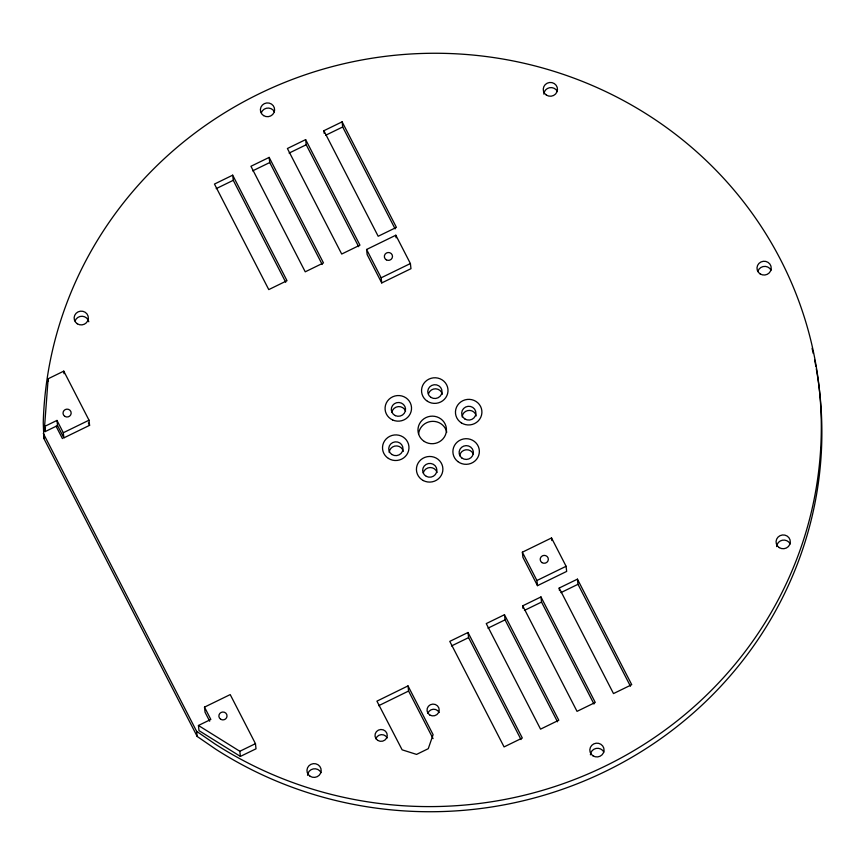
<?xml version="1.0" encoding="UTF-8"?>
<svg xmlns="http://www.w3.org/2000/svg" width="865" height="865" viewBox="0 0 865 865"><rect width="100%" height="100%" fill="white"/><g stroke="black" fill="none" stroke-linecap="round" stroke-linejoin="round"><path stroke-width="1.3" d="M44.569 426.467L48.148 378.762L63.772 371.139L89.019 420.206L89.582 425.342L63.869 437.874L57.533 425.569L56.971 420.422L44.569 426.467L45.142 431.603L57.533 425.569M45.142 431.603L45.434 427.624M408.01 685.902L376.924 701.158L402.128 749.825L416.573 754.41L428.262 748.69L433.106 734.677L408.01 685.902L408.583 691.038L433.062 738.624M378.686 705.699L408.583 691.038M232.696 175.173L214.466 184.061L268.766 289.602L287.007 280.703L232.696 175.173L233.269 180.309L285.72 282.25M269.166 157.398L250.937 166.285L305.237 271.815L323.478 262.928L269.166 157.398L269.739 162.534L322.191 264.474M305.648 139.611L287.407 148.51L341.707 254.04L359.948 245.152L305.648 139.611L306.21 144.758L358.661 246.687M323.878 130.723L342.118 121.835L396.419 227.376L378.178 236.264L323.878 130.723L324.159 133.297M216.174 188.646L233.269 180.309M252.645 170.87L269.739 162.534M289.115 153.083L306.21 144.758M325.586 135.308L342.681 126.971L342.118 121.835M366.587 249.477L395.824 235.226L410.399 263.544L410.972 268.68L381.725 282.931L367.16 254.613L366.587 249.477L381.162 277.795L381.725 282.931M63.869 437.874L63.307 432.738L89.019 420.206M381.162 277.795L410.399 263.544M204.497 707.127L230.209 694.595L255.456 743.662L256.018 748.798L240.394 756.41L198.993 730.622L198.431 725.486L210.833 719.442L204.497 707.127L205.059 712.263L209.676 721.226M522.352 552.194L551.524 537.965L566.099 566.283L566.662 571.419L537.489 585.648L522.914 557.33L522.352 552.194L536.916 580.512L537.489 585.648M536.916 580.512L566.099 566.283M468.019 632.488L449.778 641.376L504.079 746.917L522.319 738.029L468.019 632.488L468.581 637.624L521.033 739.564M504.49 614.712L486.249 623.6L540.549 729.141L558.79 720.242L504.49 614.712L505.052 619.848L557.503 721.788M522.72 605.824L540.96 596.937L595.261 702.466L577.031 711.354L522.72 605.824L523.001 608.387M559.19 588.049L577.431 579.15L631.731 684.691L613.501 693.579L559.19 588.049L559.482 590.611M451.487 645.96L468.581 637.624M487.957 628.185L505.052 619.848M524.428 610.409L541.522 602.072L540.96 596.937M560.898 592.622L577.993 584.297L577.431 579.15M198.431 725.486L239.821 751.274L255.456 743.662M43.304 433.365L196.625 731.336L215.169 744.073A389.25 376.513 -6.3 0 0 790.102 575.225A389.25 376.513 -6.3 0 0 515.14 61.339A389.25 376.513 -6.3 0 0 43.25 422.78L43.877 438.501L197.198 736.472L215.742 749.209A389.25 376.513 -6.3 0 0 644.101 749.847A389.25 376.513 -6.3 0 0 816.322 368.944M342.681 126.971L395.132 228.911M577.993 584.297L630.444 686.226M541.522 602.072L593.974 704.013M88.36 422.953L89.582 425.342M56.971 420.422L63.307 432.738M56.084 426.272L62.421 438.587M551.524 537.965L551.805 540.538M395.824 235.226L396.116 237.799M239.821 751.274L240.394 756.41M196.625 731.336L197.198 736.472M63.772 371.139L64.053 373.712M48.148 378.762L48.429 381.324M43.856 435.852L43.877 438.501M75.05 321.012A7.125 6.898 -6.3 0 1 88.792 321.758M307.529 775.267A7.125 6.898 -6.3 0 1 321.012 772.542M590.395 754.81A7.125 6.898 -6.3 0 1 603.889 752.074M776.651 546.583A7.125 6.898 -6.3 0 1 790.145 543.858M757.924 271.134A7.125 6.898 -6.3 0 1 771.061 270.172M543.826 94.101A7.125 6.898 -6.3 0 1 557.32 91.376M261.306 112.796A7.125 6.898 -6.3 0 1 274.443 111.834M418.563 434.306A14.262 13.786 -6.3 0 1 446.751 432.24M391.856 412.313A7.125 6.898 -6.3 0 1 405.577 411.113M428.586 393.564A7.125 6.898 -6.3 0 1 442.329 394.299M462.148 416.908A7.125 6.898 -6.3 0 1 476.237 415.881M423.309 472.82A7.125 6.898 -6.3 0 1 437.063 472.452M459.65 455.639A7.136 6.898 -6.3 0 1 473.35 454.103M389.196 452.46A7.125 6.898 -6.3 0 1 403.295 451.433M812.073 348.346A389.25 376.513 -6.3 0 1 813.251 353.471M814.614 359.905A389.25 376.513 -6.3 0 1 815.857 366.349M375.875 738.71A6.141 5.936 -6.3 0 1 387.185 737.877M427.883 713.301A6.109 5.914 -6.3 0 1 439.15 712.468M64.843 416.368A4.076 3.936 -6.3 0 0 71.168 413.286A4.076 3.936 -6.3 0 0 65.286 409.556A4.076 3.936 -6.3 0 0 64.843 416.368M220.694 719.258A4.076 3.936 -6.3 0 0 227.019 716.177A4.076 3.936 -6.3 0 0 221.137 712.436A4.076 3.936 -6.3 0 0 220.694 719.258M386.352 259.846A4.076 3.936 -6.3 0 0 392.494 256.451A4.076 3.936 -6.3 0 0 386.417 253.023A4.076 3.936 -6.3 0 0 386.352 259.846M542.02 562.628A4.076 3.936 -6.3 0 0 548.334 559.547A4.076 3.936 -6.3 0 0 542.463 555.806A4.076 3.936 -6.3 0 0 542.02 562.628M77.299 323.802A7.125 6.898 -6.3 0 0 88.349 318.417A7.125 6.898 -6.3 0 0 78.077 311.876A7.125 6.898 -6.3 0 0 77.299 323.802M310.124 776.283A7.125 6.898 -6.3 0 0 321.175 770.899A7.125 6.898 -6.3 0 0 310.903 764.357A7.125 6.898 -6.3 0 0 310.124 776.283M592.99 755.826A7.125 6.898 -6.3 0 0 604.051 750.442A7.125 6.898 -6.3 0 0 593.768 743.9A7.125 6.898 -6.3 0 0 592.99 755.826M779.246 547.61A7.125 6.898 -6.3 0 0 790.307 542.214A7.125 6.898 -6.3 0 0 780.025 535.673A7.125 6.898 -6.3 0 0 779.246 547.61M760.162 273.924A7.125 6.898 -6.3 0 0 771.223 268.528A7.125 6.898 -6.3 0 0 760.941 261.987A7.125 6.898 -6.3 0 0 760.162 273.924M546.421 95.118A7.125 6.898 -6.3 0 0 557.471 89.733A7.125 6.898 -6.3 0 0 547.199 83.191A7.125 6.898 -6.3 0 0 546.421 95.118M263.555 115.586A7.125 6.898 -6.3 0 0 274.605 110.19A7.125 6.898 -6.3 0 0 264.333 103.649A7.125 6.898 -6.3 0 0 263.555 115.586M424.326 441.474A14.262 13.786 -6.3 0 0 446.437 430.694A14.262 13.786 -6.3 0 0 425.883 417.622A14.262 13.786 -6.3 0 0 424.326 441.474M395.381 415.643A7.125 6.898 -6.3 0 0 405.523 408.767A7.125 6.898 -6.3 0 0 394.354 403.739A7.125 6.898 -6.3 0 0 395.381 415.643M430.943 397.381A7.125 6.898 -6.3 0 0 442.004 391.986A7.125 6.898 -6.3 0 0 431.721 385.444A7.125 6.898 -6.3 0 0 430.943 397.381M464.862 418.952A7.125 6.898 -6.3 0 0 475.912 413.567A7.125 6.898 -6.3 0 0 465.63 407.026A7.125 6.898 -6.3 0 0 464.862 418.952M426.337 476.377A7.125 6.898 -6.3 0 0 436.89 470.117A7.125 6.898 -6.3 0 0 426.077 464.44A7.125 6.898 -6.3 0 0 426.337 476.377M461.769 457.942A7.136 6.898 -6.3 0 0 473.296 453.541A7.136 6.898 -6.3 0 0 463.662 446.113A7.136 6.898 -6.3 0 0 461.769 457.942M391.91 454.514A7.125 6.898 -6.3 0 0 402.971 449.119A7.125 6.898 -6.3 0 0 392.688 442.577A7.125 6.898 -6.3 0 0 391.91 454.514M388.417 458.428A13.235 12.802 -6.3 0 0 408.95 448.427A13.235 12.802 -6.3 0 0 389.866 436.274A13.235 12.802 -6.3 0 0 388.417 458.428M392.656 419.979A13.235 12.802 -6.3 0 0 411.491 407.21A13.235 12.802 -6.3 0 0 390.764 397.878A13.235 12.802 -6.3 0 0 392.656 419.979M427.451 401.295A13.235 12.802 -6.3 0 0 447.983 391.294A13.235 12.802 -6.3 0 0 428.889 379.14A13.235 12.802 -6.3 0 0 427.451 401.295M461.369 422.877A13.235 12.802 -6.3 0 0 481.892 412.864A13.235 12.802 -6.3 0 0 462.807 400.722A13.235 12.802 -6.3 0 0 461.369 422.877M457.823 461.553A13.245 12.813 -6.3 0 0 479.21 453.379A13.245 12.813 -6.3 0 0 461.348 439.593A13.245 12.813 -6.3 0 0 457.823 461.553M423.277 480.551A13.235 12.802 -6.3 0 0 442.891 468.927A13.235 12.802 -6.3 0 0 422.801 458.374A13.235 12.802 -6.3 0 0 423.277 480.551M377.735 740.397A6.141 5.936 -6.3 0 0 387.25 735.747A6.141 5.936 -6.3 0 0 378.383 730.125A6.141 5.936 -6.3 0 0 377.735 740.397M429.743 714.955A6.109 5.914 -6.3 0 0 439.204 710.327A6.109 5.914 -6.3 0 0 430.392 704.726A6.109 5.914 -6.3 0 0 429.743 714.955"/></g></svg>
